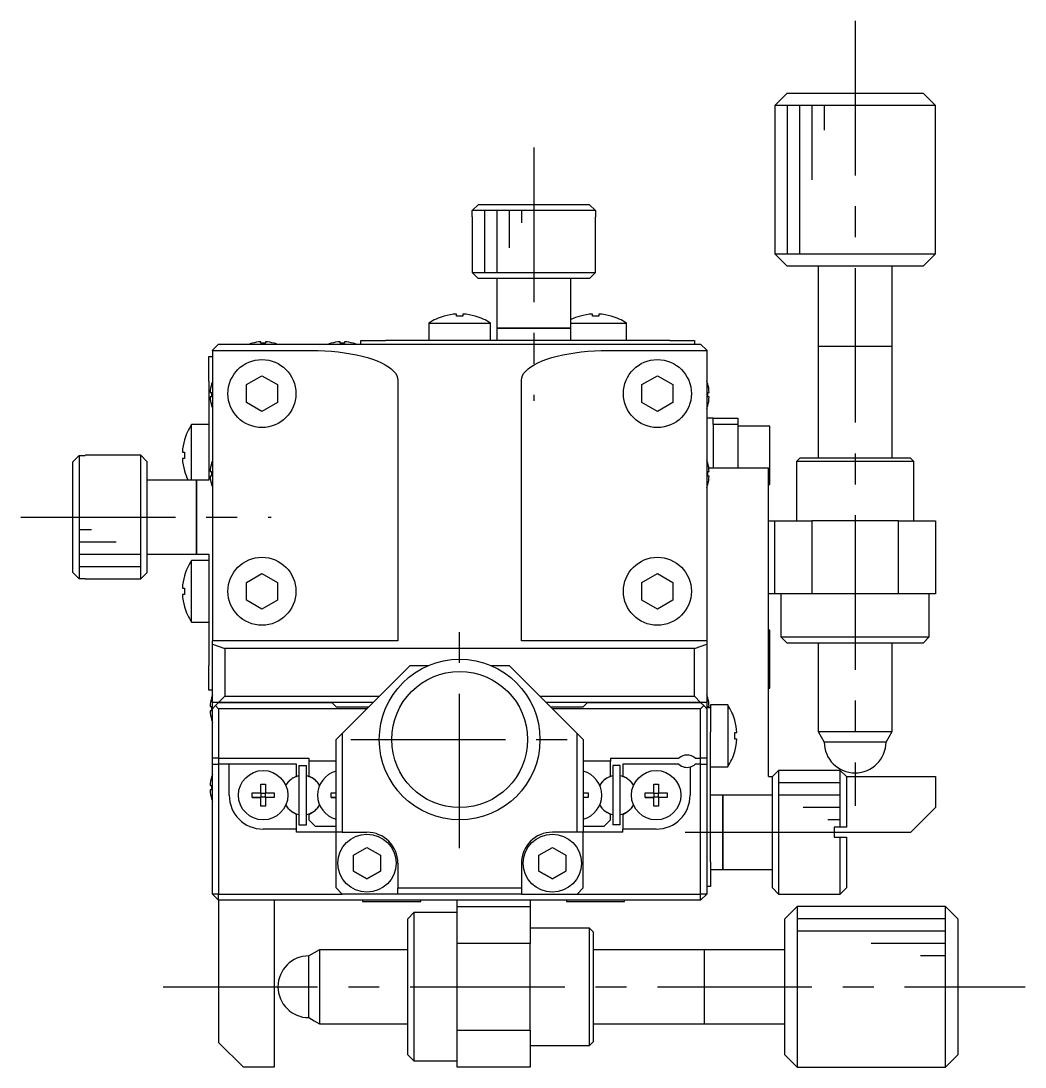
# Model space of a CAD drawing. Extents: x -213 to 364, y 25 to 498.
# Drawn here: x -29.9 to 51.3, y 235.8 to 320.4 of the extents above; entities that cross this region are included whole.
import ezdxf

# ---------------------------------------------------------------- set-up
doc = ezdxf.new("R2010")
doc.units = 0
doc.header["$LTSCALE"] = 10
doc.linetypes.add('CENTER', pattern=[2, 1.25, -0.25, 0.25, -0.25])
doc.layers.get('0').update_dxf_attribs({"linetype": 'CONTINUOUS'})
doc.layers.add('CENTER', color=1, linetype='CENTER')

msp = doc.modelspace()

# ---------------------------------------------------------------- linework, layer by layer
at = {"color": 7, "linetype": 'CONTINUOUS'}
for p, q in [((32.070212, 314.560696), (31.070212, 313.560696)), ((32.070212, 314.560696), (43.070212, 314.560696)), ((32.070438, 314.560696), (43.070212, 314.560696)), ((44.070212, 313.560696), (43.070212, 314.560696)), ((31.070479, 313.560696), (31.070212, 313.560696)), ((31.070212, 313.560696), (31.070212, 301.560696)), ((44.070212, 313.560696), (31.070479, 313.560696)), ((44.070212, 301.560696), (44.070212, 313.560696)), ((6.586238, 305.060696), (7.088025, 305.560696)), ((16.554187, 305.060696), (6.586238, 305.060696)), ((6.586238, 304.560696), (6.586238, 305.060696)), ((7.088025, 305.560696), (16.052399, 305.560696)), ((16.052399, 305.560696), (16.554187, 305.060696)), ((16.554187, 305.060696), (16.554187, 304.560696)), ((6.570212, 304.560696), (6.586238, 304.560696)), ((6.570212, 304.560696), (6.570212, 300.060696)), ((16.554187, 304.560696), (16.570212, 304.560696)), ((16.570212, 300.060696), (16.570212, 304.560696)), ((31.070212, 301.560696), (44.070212, 301.560696)), ((31.070212, 301.560696), (32.070212, 300.560696)), ((43.070212, 300.560696), (44.070212, 301.560696)), ((43.070212, 300.560696), (32.070212, 300.560696)), ((34.570212, 300.560696), (34.570212, 294.060696)), ((40.570212, 294.060696), (40.570212, 300.560696)), ((6.570212, 300.060696), (16.570212, 300.060696)), ((6.570212, 300.060696), (7.070212, 299.560696)), ((16.070212, 299.560696), (16.570212, 300.060696)), ((16.070212, 299.560696), (7.070212, 299.560696)), ((8.570212, 299.560696), (8.570212, 295.560696)), ((14.570212, 295.560696), (14.570212, 299.560696)), ((4.311623, 296.523277), (4.308279, 296.530132)), ((4.311623, 296.523277), (4.308279, 296.530132)), ((5.310212, 296.523277), (5.310212, 296.695649)), ((5.830212, 296.523277), (5.310212, 296.523277)), ((5.830212, 296.695649), (5.830212, 296.523277)), ((6.832145, 296.530132), (6.828802, 296.523277)), ((6.832145, 296.530132), (6.828802, 296.523277)), ((15.311623, 296.523277), (15.308279, 296.530132)), ((15.311623, 296.523277), (15.308279, 296.530132)), ((16.310212, 296.523277), (16.310212, 296.695649)), ((16.830212, 296.523277), (16.310212, 296.523277)), ((16.830212, 296.695649), (16.830212, 296.523277)), ((17.832145, 296.530132), (17.828802, 296.523277)), ((17.832145, 296.530132), (17.828802, 296.523277)), ((3.070212, 295.952353), (8.070212, 295.952353)), ((3.070212, 295.952353), (3.070212, 294.560696)), ((8.070212, 294.560696), (8.070212, 295.952353)), ((8.570212, 295.560696), (14.570212, 295.560696)), ((14.570212, 295.560696), (8.570212, 295.560696)), ((8.570212, 295.560696), (8.570212, 294.560696)), ((14.570212, 295.952353), (19.070212, 295.952353)), ((14.570212, 294.560696), (14.570212, 295.560696)), ((19.070212, 294.560696), (19.070212, 295.952353)), ((-13.929788, 294.260696), (-14.429788, 293.760696)), ((-14.429788, 293.744205), (-14.429788, 293.760696)), ((-14.429788, 293.744205), (-6.429788, 293.744205)), ((-14.429788, 293.744205), (-14.429788, 270.260696)), ((-13.929788, 294.260696), (25.070212, 294.260696)), ((-11.216149, 294.330218), (-11.218404, 294.33484)), ((-11.216149, 294.330218), (-11.218404, 294.33484)), ((-10.509788, 294.330218), (-10.509788, 294.450555)), ((-10.149788, 294.330218), (-10.509788, 294.330218)), ((-10.149788, 294.450555), (-10.149788, 294.330218)), ((-9.441172, 294.33484), (-9.443426, 294.330218)), ((-9.441172, 294.33484), (-9.443426, 294.330218)), ((-6.429788, 293.744205), (-5.880574, 293.736774)), ((-5.880574, 293.736774), (-5.334746, 293.71453)), ((-4.816149, 294.330218), (-4.818404, 294.33484)), ((-4.816149, 294.330218), (-4.818404, 294.33484)), ((-4.109788, 294.330218), (-4.109788, 294.450555)), ((-3.749788, 294.330218), (-4.109788, 294.330218)), ((-3.749788, 294.450555), (-3.749788, 294.330218)), ((-3.041172, 294.33484), (-3.043426, 294.330218)), ((-3.041172, 294.33484), (-3.043426, 294.330218)), ((-2.429788, 294.260696), (-2.429788, 294.560696)), ((-2.429788, 294.560696), (-0.429788, 294.560696)), ((22.570212, 294.560696), (-0.429788, 294.560696)), ((16.475171, 293.71453), (17.020999, 293.736774)), ((17.020999, 293.736774), (17.570212, 293.744205)), ((17.570212, 293.744205), (25.570212, 293.744205)), ((22.570212, 294.560696), (24.570212, 294.560696)), ((24.570212, 294.560696), (24.570212, 294.260696)), ((25.570212, 293.760696), (25.070212, 294.260696)), ((25.570212, 293.760696), (25.570212, 293.744205)), ((25.570212, 293.744205), (25.570212, 270.260696)), ((40.569782, 294.060696), (34.570207, 294.060696)), ((34.570212, 294.065696), (34.570212, 294.060696)), ((34.570212, 294.060696), (34.570212, 294.055696)), ((34.570212, 294.060696), (34.570212, 285.060715)), ((40.570217, 294.060696), (40.569782, 294.060696)), ((40.570212, 294.060696), (40.570212, 294.065696)), ((40.570212, 294.055696), (40.570212, 294.060696)), ((40.570212, 285.060715), (40.570212, 294.060696)), ((-14.729788, 293.260696), (-14.429788, 293.260696)), ((-14.729788, 291.260696), (-14.729788, 293.260696)), ((-5.334746, 293.71453), (-4.79567, 293.677608)), ((-4.79567, 293.677608), (-4.266669, 293.626236)), ((-4.266669, 293.626236), (-3.751004, 293.560732)), ((-3.751004, 293.560732), (-3.251854, 293.481498)), ((-3.251854, 293.481498), (-2.772298, 293.389024)), ((-2.772298, 293.389024), (-2.315291, 293.28388)), ((-2.315291, 293.28388), (-1.883651, 293.166713)), ((-1.883651, 293.166713), (-1.48004, 293.038246)), ((-1.48004, 293.038246), (-1.106946, 292.899272)), ((-1.106946, 292.899272), (-0.766669, 292.750646)), ((11.907093, 292.750646), (12.24737, 292.899272)), ((12.24737, 292.899272), (12.620465, 293.038246)), ((12.620465, 293.038246), (13.024076, 293.166713)), ((13.024076, 293.166713), (13.455715, 293.28388)), ((13.455715, 293.28388), (13.912722, 293.389024)), ((13.912722, 293.389024), (14.392279, 293.481498)), ((14.392279, 293.481498), (14.891428, 293.560732)), ((14.891428, 293.560732), (15.407093, 293.626236)), ((15.407093, 293.626236), (15.936095, 293.677608)), ((15.936095, 293.677608), (16.475171, 293.71453)), ((-0.766669, 292.750646), (-0.461307, 292.593286)), ((-0.461307, 292.593286), (-0.192742, 292.428162)), ((-0.192742, 292.428162), (0.037369, 292.256291)), ((0.037369, 292.256291), (0.227608, 292.078733)), ((0.227608, 292.078733), (0.376802, 291.896583)), ((10.763623, 291.896583), (10.912817, 292.078733)), ((10.912817, 292.078733), (11.103056, 292.256291)), ((11.103056, 292.256291), (11.333167, 292.428162)), ((11.333167, 292.428162), (11.601731, 292.593286)), ((11.601731, 292.593286), (11.907093, 292.750646)), ((-14.729788, 291.260696), (-14.729788, 283.260696)), ((-11.679787, 290.982384), (-10.429787, 291.704072)), ((-10.429787, 291.704072), (-9.179787, 290.982384)), ((0.376802, 291.896583), (0.484031, 291.710964)), ((0.484031, 291.710964), (0.548634, 291.523021)), ((0.548634, 291.523021), (0.570212, 291.333911)), ((0.570212, 291.333911), (0.570212, 270.260696)), ((10.570212, 291.333911), (10.591791, 291.523021)), ((10.570212, 270.260696), (10.570212, 291.333911)), ((10.591791, 291.523021), (10.656394, 291.710964)), ((10.656394, 291.710964), (10.763623, 291.896583)), ((20.320213, 290.982384), (21.570213, 291.704072)), ((21.570213, 291.704072), (22.820213, 290.982384)), ((-14.503932, 291.049312), (-14.499309, 291.047058)), ((-14.503932, 291.049312), (-14.499309, 291.047058)), ((-11.679787, 289.539008), (-11.679787, 290.982384)), ((-9.179787, 290.982384), (-9.179787, 289.539008)), ((20.320213, 289.539008), (20.320213, 290.982384)), ((22.820213, 290.982384), (22.820213, 289.539008)), ((25.639734, 291.047057), (25.644356, 291.049312)), ((25.639734, 291.047057), (25.644356, 291.049312)), ((-14.619647, 290.340696), (-14.499309, 290.340696)), ((-14.499309, 289.980696), (-14.619647, 289.980696)), ((-14.499309, 290.340696), (-14.499309, 289.980696)), ((-10.429787, 288.81732), (-11.679787, 289.539008)), ((-9.179787, 289.539008), (-10.429787, 288.81732)), ((21.570213, 288.81732), (20.320213, 289.539008)), ((22.820213, 289.539008), (21.570213, 288.81732)), ((25.639734, 289.980696), (25.639734, 290.340696)), ((25.639734, 290.340696), (25.760071, 290.340696)), ((25.760071, 289.980696), (25.639734, 289.980696)), ((-14.499309, 289.274335), (-14.503932, 289.27208)), ((-14.499309, 289.274335), (-14.503932, 289.27208)), ((25.644356, 289.27208), (25.639734, 289.274335)), ((25.644356, 289.27208), (25.639734, 289.274335)), ((26.070212, 288.260698), (25.570212, 288.260698)), ((26.070212, 288.260698), (28.070212, 288.260696)), ((26.070212, 287.760696), (26.070212, 288.260698)), ((28.070212, 288.260696), (28.070212, 287.760696)), ((-16.121445, 283.260696), (-16.121445, 287.760696)), ((-14.729788, 287.760696), (-16.121445, 287.760696)), ((26.070212, 287.760696), (26.070212, 284.260696)), ((28.070212, 287.760696), (26.070212, 287.760696)), ((28.070212, 287.760696), (28.070212, 284.260696)), ((30.670212, 287.610696), (28.070212, 287.610696)), ((30.670212, 285.260696), (30.670212, 287.610696)), ((-16.699224, 286.522629), (-16.692368, 286.519286)), ((-16.699224, 286.522629), (-16.692368, 286.519286)), ((-16.86474, 285.520696), (-16.692368, 285.520696)), ((-16.692368, 285.520696), (-16.692368, 285.000696)), ((-25.729788, 284.742883), (-25.229788, 285.24467)), ((-25.729788, 275.778509), (-25.729788, 284.742883)), ((-25.229788, 285.24467), (-25.229788, 275.276722)), ((-25.229788, 285.24467), (-24.729788, 285.24467)), ((-24.729788, 285.24467), (-24.729788, 285.260696)), ((-20.229788, 285.260696), (-24.729788, 285.260696)), ((-20.229788, 275.260696), (-20.229788, 285.260696)), ((-19.729788, 284.760696), (-20.229788, 285.260696)), ((-19.729788, 284.760696), (-19.729788, 275.760696)), ((-16.692368, 285.000696), (-16.86474, 285.000696)), ((-14.503932, 284.649312), (-14.499309, 284.647058)), ((-14.503932, 284.649312), (-14.499309, 284.647058)), ((25.639734, 284.647057), (25.644356, 284.649312)), ((25.639734, 284.647057), (25.644356, 284.649312)), ((30.670212, 282.910696), (30.670212, 285.260696)), ((33.120212, 285.060696), (32.820212, 284.760696)), ((42.320212, 284.760696), (32.820212, 284.760696)), ((32.820212, 284.760696), (32.820212, 279.960696)), ((33.120212, 285.060696), (42.020212, 285.060696)), ((42.320212, 284.760696), (42.020212, 285.060696)), ((42.320212, 279.960696), (42.320212, 284.760696)), ((-16.692368, 284.002107), (-16.699224, 283.998763)), ((-16.692368, 284.002107), (-16.699224, 283.998763)), ((-14.619647, 283.940696), (-14.499309, 283.940696)), ((-14.499309, 283.580696), (-14.619647, 283.580696)), ((-14.499309, 283.940696), (-14.499309, 283.580696)), ((25.639734, 283.580696), (25.639734, 283.940696)), ((25.639734, 283.940696), (25.760071, 283.940696)), ((25.760071, 283.580696), (25.639734, 283.580696)), ((25.725779, 284.260696), (30.570212, 284.260696)), ((30.570212, 259.260696), (30.570212, 284.260696)), ((-15.729788, 283.260696), (-19.729788, 283.260696)), ((-15.729788, 277.260696), (-15.729788, 283.260696)), ((-15.729788, 283.260696), (-15.729788, 277.260696)), ((-14.729788, 283.260696), (-15.729788, 283.260696)), ((-14.499309, 282.874335), (-14.503932, 282.87208)), ((-14.499309, 282.874335), (-14.503932, 282.87208)), ((25.644356, 282.87208), (25.639734, 282.874335)), ((25.644356, 282.87208), (25.639734, 282.874335)), ((30.570212, 282.910696), (30.670212, 282.910696)), ((30.570212, 279.960696), (31.070212, 279.960696)), ((31.070212, 274.060696), (31.070212, 279.960696)), ((31.070212, 279.960696), (34.070212, 279.960696)), ((34.070212, 279.960696), (34.070212, 274.060696)), ((41.070212, 279.960696), (34.070212, 279.960696)), ((41.070212, 274.060696), (41.070212, 279.960696)), ((41.070212, 279.960696), (44.070212, 279.960696)), ((44.070212, 279.960696), (44.070212, 274.060696)), ((-19.729788, 277.260696), (-15.729788, 277.260696)), ((-15.729788, 277.260696), (-14.729788, 277.260696)), ((-14.729788, 277.260696), (-14.729788, 268.260696)), ((-16.121445, 271.760696), (-16.121445, 276.760696)), ((-14.729788, 276.760696), (-16.121445, 276.760696)), ((-25.229788, 275.276722), (-25.729788, 275.778509)), ((-24.729788, 275.276722), (-25.229788, 275.276722)), ((-24.729788, 275.260696), (-24.729788, 275.276722)), ((-24.729788, 275.260696), (-20.229788, 275.260696)), ((-20.229788, 275.260696), (-19.729788, 275.760696)), ((-16.699224, 275.522629), (-16.692368, 275.519286)), ((-16.699224, 275.522629), (-16.692368, 275.519286)), ((-11.679787, 274.982384), (-10.429787, 275.704072)), ((-10.429787, 275.704072), (-9.179787, 274.982384)), ((20.320213, 274.982384), (21.570213, 275.704072)), ((21.570213, 275.704072), (22.820213, 274.982384)), ((-16.86474, 274.520696), (-16.692368, 274.520696)), ((-16.692368, 274.520696), (-16.692368, 274.000696)), ((-11.679787, 273.539008), (-11.679787, 274.982384)), ((-9.179787, 274.982384), (-9.179787, 273.539008)), ((20.320213, 273.539008), (20.320213, 274.982384)), ((22.820213, 274.982384), (22.820213, 273.539008)), ((-16.692368, 274.000696), (-16.86474, 274.000696)), ((-10.429787, 272.81732), (-11.679787, 273.539008)), ((-9.179787, 273.539008), (-10.429787, 272.81732)), ((21.570213, 272.81732), (20.320213, 273.539008)), ((22.820213, 273.539008), (21.570213, 272.81732)), ((31.070212, 274.060696), (30.570212, 274.060696)), ((34.070212, 274.060696), (31.070212, 274.060696)), ((31.570212, 274.060696), (31.570212, 270.560696)), ((41.070212, 274.060696), (34.070212, 274.060696)), ((44.070212, 274.060696), (41.070212, 274.060696)), ((43.570212, 270.560696), (43.570212, 274.060696)), ((-16.692368, 273.002107), (-16.699224, 272.998763)), ((-16.692368, 273.002107), (-16.699224, 272.998763)), ((-16.121445, 271.760696), (-14.729788, 271.760696)), ((30.670212, 271.110696), (30.570212, 271.110696)), ((30.670212, 268.760696), (30.670212, 271.110696)), ((-14.429788, 269.985599), (-14.429788, 270.260696)), ((-11.929788, 270.260696), (-14.429788, 270.260696)), ((0.570212, 270.260696), (-11.929788, 270.260696)), ((20.070212, 270.260696), (10.570212, 270.260696)), ((25.570212, 270.260696), (20.070212, 270.260696)), ((25.570212, 270.260696), (25.570212, 269.985599)), ((31.570212, 270.560696), (43.570212, 270.560696)), ((31.570212, 270.560696), (32.070212, 270.060696)), ((43.070212, 270.060696), (32.070212, 270.060696)), ((34.570212, 270.060677), (34.570212, 262.926721)), ((40.570212, 262.926721), (40.570212, 270.060677)), ((43.070212, 270.060696), (43.570212, 270.560696)), ((-14.429788, 265.260696), (-14.429788, 269.985599)), ((-14.429788, 269.985599), (-13.429788, 269.641272)), ((24.570212, 269.641272), (-13.429788, 269.641272)), ((-13.429788, 269.641272), (-13.429788, 265.760696)), ((24.570212, 269.641272), (25.570212, 269.985599)), ((24.570212, 265.760696), (24.570212, 269.641272)), ((25.570212, 269.985599), (25.570212, 265.260696)), ((30.670212, 266.410696), (30.670212, 268.760696)), ((-14.729788, 266.260696), (-14.729788, 268.260696)), ((1.570212, 268.260696), (-3.929788, 262.760696)), ((1.570212, 268.260696), (3.070212, 268.260696)), ((8.070212, 268.260696), (9.570212, 268.260696)), ((15.070212, 262.760696), (9.570212, 268.260696)), ((-14.429788, 266.260696), (-14.729788, 266.260696)), ((30.570212, 266.410696), (30.670212, 266.410696)), ((-14.503932, 265.649312), (-14.499309, 265.647058)), ((-14.503932, 265.649312), (-14.499309, 265.647058)), ((-13.929788, 265.260696), (-14.429788, 265.260696)), ((-14.429788, 264.760696), (-14.429788, 265.260696)), ((-14.429788, 264.760696), (-14.179788, 265.010696)), ((-13.929788, 265.260696), (-14.179788, 265.010696)), ((-14.179788, 265.010696), (-13.929788, 264.760696)), ((-13.929788, 265.260696), (-13.429788, 265.760696)), ((-13.929788, 265.260696), (-4.779788, 265.260696)), ((-4.779788, 265.260696), (-13.929788, 265.260696)), ((-13.429788, 265.760696), (-0.929788, 265.760696)), ((-4.429788, 264.910696), (-4.779788, 265.260696)), ((-1.429788, 265.260696), (-4.779788, 265.260696)), ((12.070212, 265.760696), (24.570212, 265.760696)), ((15.920212, 265.260696), (12.570212, 265.260696)), ((15.920212, 265.260696), (15.570212, 264.910696)), ((15.920212, 265.260696), (25.070212, 265.260696)), ((25.070212, 265.260696), (15.920212, 265.260696)), ((24.570212, 265.760696), (25.070212, 265.260696)), ((25.320212, 265.010696), (25.070212, 265.260696)), ((25.570212, 265.260696), (25.070212, 265.260696)), ((25.070212, 264.760696), (25.320212, 265.010696)), ((25.320212, 265.010696), (25.570212, 264.760696)), ((25.570212, 265.260696), (25.570212, 264.860696)), ((25.639734, 265.647057), (25.644356, 265.649312)), ((25.639734, 265.647057), (25.644356, 265.649312)), ((25.870212, 265.060696), (25.870212, 264.860696)), ((27.26187, 265.060696), (25.870212, 265.060696)), ((27.26187, 265.060696), (27.26187, 260.060696)), ((-14.619647, 264.940696), (-14.499309, 264.940696)), ((-14.499309, 264.580696), (-14.619647, 264.580696)), ((-14.499309, 264.940696), (-14.499309, 264.580696)), ((-14.429788, 260.760696), (-14.429788, 264.760696)), ((-13.929788, 264.760696), (-13.929788, 260.760696)), ((-1.929788, 264.760696), (-13.929788, 264.760696)), ((-4.429788, 264.910696), (-1.779788, 264.910696)), ((12.920212, 264.910696), (15.570212, 264.910696)), ((25.070212, 264.760696), (13.070212, 264.760696)), ((25.070212, 260.760696), (25.070212, 264.760696)), ((25.570212, 264.860696), (25.870212, 264.860696)), ((25.570212, 264.760696), (25.570212, 264.860696)), ((25.570212, 264.760696), (25.570212, 260.760696)), ((25.64293, 264.860696), (25.639734, 264.940696)), ((25.639734, 264.940696), (25.760071, 264.940696)), ((25.870212, 264.860696), (25.870212, 262.860696)), ((-14.499309, 263.874335), (-14.503932, 263.87208)), ((-14.499309, 263.874335), (-14.503932, 263.87208)), ((27.832793, 263.819286), (27.839648, 263.822629)), ((-4.429788, 262.260696), (-3.929788, 262.760696)), ((-3.929788, 262.760696), (-3.929788, 254.760696)), ((15.070212, 254.760696), (15.070212, 262.760696)), ((15.070212, 262.760696), (15.570212, 262.260696)), ((25.870212, 252.360696), (25.870212, 262.860696)), ((27.832793, 262.300696), (27.832793, 262.820696)), ((27.832793, 262.820696), (28.005165, 262.820696)), ((34.570212, 262.926721), (40.570212, 262.926721)), ((34.570212, 262.926721), (34.820212, 262.493709)), ((34.820212, 262.493709), (35.070212, 262.060696)), ((40.070212, 262.060696), (40.320212, 262.493709)), ((40.320212, 262.493709), (40.570212, 262.926721)), ((-4.429788, 254.760696), (-4.429788, 262.260696)), ((15.570212, 262.260696), (15.570212, 254.760696)), ((28.005165, 262.300696), (27.832793, 262.300696)), ((40.070212, 262.060696), (35.070212, 262.060696)), ((-13.929788, 260.760696), (-14.429788, 260.760696)), ((-14.429788, 260.260696), (-14.429788, 260.760696)), ((-13.929788, 260.760696), (-6.629788, 260.760696)), ((-13.929788, 260.760696), (-13.929788, 260.260696)), ((-6.629788, 260.760696), (-6.629788, 260.510696)), ((17.770212, 260.760696), (17.770212, 260.510696)), ((17.770212, 260.760696), (23.308774, 260.760696)), ((24.63165, 260.760696), (25.070212, 260.760696)), ((25.570212, 260.760696), (25.070212, 260.760696)), ((25.070212, 260.260696), (25.070212, 260.760696)), ((25.570212, 260.760696), (25.570212, 260.260696)), ((27.839648, 261.298763), (27.832793, 261.302106)), ((-14.429788, 249.760696), (-14.429788, 260.260696)), ((-14.429788, 260.260696), (-13.929788, 260.260696)), ((-13.929788, 260.260696), (-13.929788, 249.760696)), ((-13.079788, 260.260696), (-13.929788, 260.260696)), ((-13.079788, 257.760696), (-13.079788, 260.260696)), ((-7.629788, 260.260696), (-13.079788, 260.260696)), ((-7.629788, 259.311502), (-7.629788, 260.260696)), ((-7.429788, 260.160696), (-6.829788, 260.160696)), ((-7.429788, 260.160696), (-7.429788, 255.360696)), ((-6.829788, 255.360696), (-6.829788, 260.160696)), ((-4.429788, 260.510696), (-6.629788, 260.510696)), ((-6.629788, 260.510696), (-6.629788, 259.311502)), ((17.770212, 260.510696), (15.570212, 260.510696)), ((17.770212, 259.311502), (17.770212, 260.510696)), ((18.570212, 260.160696), (17.970212, 260.160696)), ((17.970212, 260.160696), (17.970212, 255.360696)), ((18.570212, 255.360696), (18.570212, 260.160696)), ((18.770212, 260.260696), (18.770212, 259.311502)), ((23.308774, 260.260696), (18.770212, 260.260696)), ((24.220212, 260.04245), (24.220212, 257.760696)), ((25.070212, 260.260696), (24.63165, 260.260696)), ((25.070212, 249.760696), (25.070212, 260.260696)), ((25.070212, 260.260696), (25.570212, 260.260696)), ((25.570212, 260.260696), (25.570212, 249.760696)), ((25.870212, 260.060696), (27.26187, 260.060696)), ((-14.503932, 259.249312), (-14.499309, 259.247058)), ((-14.503932, 259.249312), (-14.499309, 259.247058)), ((-7.889883, 259.161336), (-7.629788, 259.311502)), ((-6.369693, 259.161336), (-6.629788, 259.311502)), ((17.510117, 259.161336), (17.770212, 259.311502)), ((19.030307, 259.161336), (18.770212, 259.311502)), ((30.570212, 259.260696), (30.870212, 259.260696)), ((31.370212, 259.760696), (30.870212, 259.260696)), ((30.870212, 254.760696), (30.870212, 259.260696)), ((31.370212, 259.760696), (31.370212, 254.760696)), ((36.370212, 259.760696), (31.370212, 259.760696)), ((36.370212, 255.160696), (36.370212, 259.760696)), ((36.870212, 259.260696), (36.370212, 259.760696)), ((36.870212, 259.260696), (36.870212, 255.160696)), ((36.870212, 259.260696), (44.070212, 259.260696)), ((44.070212, 259.260696), (44.070212, 256.760696)), ((-14.619647, 258.540696), (-14.499309, 258.540696)), ((-14.499309, 258.540696), (-14.499309, 258.180696)), ((-10.509788, 258.647058), (-10.149788, 258.647058)), ((-10.509788, 257.940696), (-10.509788, 258.647058)), ((-10.149788, 258.647058), (-10.149788, 257.940696)), ((21.290212, 258.647057), (21.650212, 258.647057)), ((21.290212, 257.940696), (21.290212, 258.647057)), ((21.650212, 258.647057), (21.650212, 257.940696)), ((-14.499309, 258.180696), (-14.619647, 258.180696)), ((-14.499309, 257.474335), (-14.503932, 257.47208)), ((-14.499309, 257.474335), (-14.503932, 257.47208)), ((-11.216149, 257.940696), (-10.509788, 257.940696)), ((-11.216149, 257.580696), (-11.216149, 257.940696)), ((-10.509788, 257.580696), (-11.216149, 257.580696)), ((-11.216149, 257.580696), (-10.509788, 257.580696)), ((-10.499416, 257.930324), (-10.509788, 257.940696)), ((-10.499416, 257.591068), (-10.509788, 257.580696)), ((-10.509788, 256.874335), (-10.509788, 257.580696)), ((-10.499416, 257.930324), (-10.16016, 257.930324)), ((-10.499416, 257.591068), (-10.499416, 257.930324)), ((-10.16016, 257.591068), (-10.499416, 257.591068)), ((-10.16016, 257.930324), (-10.149788, 257.940696)), ((-10.16016, 257.930324), (-10.16016, 257.591068)), ((-10.16016, 257.591068), (-10.149788, 257.580696)), ((-10.149788, 257.940696), (-9.443426, 257.940696)), ((-10.149788, 257.580696), (-10.149788, 256.874335)), ((-9.443426, 257.580696), (-10.149788, 257.580696)), ((-9.443426, 257.580696), (-10.149788, 257.580696)), ((-9.443426, 257.940696), (-9.443426, 257.580696)), ((-4.816149, 257.940696), (-4.429788, 257.940696)), ((-4.816149, 257.580696), (-4.816149, 257.940696)), ((-4.429788, 257.580696), (-4.816149, 257.580696)), ((-4.816149, 257.580696), (-4.429788, 257.580696)), ((15.536688, 257.940696), (15.956574, 257.940696)), ((15.956574, 257.580696), (15.570212, 257.580696)), ((15.956574, 257.580696), (15.570212, 257.580696)), ((15.956574, 257.940696), (15.956574, 257.580696)), ((20.583851, 257.940696), (21.290212, 257.940696)), ((20.583851, 257.580696), (20.583851, 257.940696)), ((21.290212, 257.580696), (20.583851, 257.580696)), ((20.583851, 257.580696), (21.290212, 257.580696)), ((21.300584, 257.930324), (21.290212, 257.940696)), ((21.300584, 257.591068), (21.290212, 257.580696)), ((21.290212, 256.874335), (21.290212, 257.580696)), ((21.300584, 257.930324), (21.63984, 257.930324)), ((21.300584, 257.591068), (21.300584, 257.930324)), ((21.63984, 257.591068), (21.300584, 257.591068)), ((21.63984, 257.930324), (21.650212, 257.940696)), ((21.63984, 257.930324), (21.63984, 257.591068)), ((21.63984, 257.591068), (21.650212, 257.580696)), ((21.650212, 257.940696), (22.356574, 257.940696)), ((21.650212, 257.580696), (21.650212, 256.874335)), ((22.356574, 257.580696), (21.650212, 257.580696)), ((22.356574, 257.580696), (21.650212, 257.580696)), ((22.356574, 257.940696), (22.356574, 257.580696)), ((26.870212, 257.760696), (25.870212, 257.760696)), ((26.870212, 257.760696), (26.870212, 254.760696)), ((26.870212, 251.760696), (26.870212, 257.760696)), ((30.870212, 257.760696), (26.870212, 257.760696)), ((-10.149788, 256.874335), (-10.509788, 256.874335)), ((21.650212, 256.874335), (21.290212, 256.874335)), ((42.070212, 254.760696), (44.070212, 256.760696)), ((-7.629788, 256.20989), (-7.889883, 256.360056)), ((-7.629788, 255.010696), (-7.629788, 256.20989)), ((-6.629788, 256.20989), (-6.369693, 256.360056)), ((-6.629788, 256.20989), (-6.629788, 255.760696)), ((-6.629788, 255.760696), (-6.129788, 255.260696)), ((17.270212, 255.260696), (17.770212, 255.760696)), ((17.770212, 256.20989), (17.510117, 256.360056)), ((17.770212, 255.760696), (17.770212, 256.20989)), ((18.770212, 256.20989), (19.030307, 256.360056)), ((18.770212, 256.20989), (18.770212, 255.010696)), ((-7.629788, 255.010696), (-10.329788, 255.010696)), ((-7.629788, 254.760696), (-7.629788, 255.010696)), ((-7.429788, 255.360696), (-6.829788, 255.360696)), ((-6.129788, 255.260696), (-4.429788, 255.260696)), ((15.570212, 255.260696), (17.270212, 255.260696)), ((18.570212, 255.360696), (17.970212, 255.360696)), ((18.770212, 254.760696), (18.770212, 255.010696)), ((21.470212, 255.010696), (18.770212, 255.010696)), ((35.870212, 255.160696), (35.870212, 254.360696)), ((36.370212, 255.160696), (35.870212, 255.160696)), ((36.870212, 255.160696), (36.370212, 255.160696)), ((-4.429788, 254.760696), (-7.629788, 254.760696)), ((-3.929788, 254.760696), (-4.429788, 254.760696)), ((-4.429788, 250.260696), (-4.429788, 254.760696)), ((-3.929788, 254.760696), (-1.929788, 254.760696)), ((15.070212, 254.760696), (13.070212, 254.760696)), ((15.570212, 254.760696), (15.070212, 254.760696)), ((15.570212, 250.260696), (15.570212, 254.760696)), ((18.770212, 254.760696), (15.570212, 254.760696)), ((26.870212, 254.760696), (26.870212, 251.760696)), ((30.870212, 250.260696), (30.870212, 254.760696)), ((31.370212, 254.760696), (31.370212, 249.760696)), ((35.870212, 254.760696), (42.070212, 254.760696)), ((35.870212, 254.360696), (36.370212, 254.360696)), ((36.370212, 249.760696), (36.370212, 254.360696)), ((36.370212, 254.360696), (36.870212, 254.360696)), ((36.870212, 254.360696), (36.870212, 250.260696)), ((-3.029788, 252.895781), (-1.929788, 253.530867)), ((-1.929788, 253.530867), (-0.829788, 252.895781)), ((11.970212, 252.895781), (13.070212, 253.530867)), ((13.070212, 253.530867), (14.170212, 252.895781)), ((-3.029788, 251.625611), (-3.029788, 252.895781)), ((-0.829788, 252.895781), (-0.829788, 251.625611)), ((0.570212, 252.260696), (0.570212, 250.260696)), ((10.570212, 252.260696), (10.570212, 250.260696)), ((11.970212, 251.625611), (11.970212, 252.895781)), ((14.170212, 252.895781), (14.170212, 251.625611)), ((25.870212, 252.360696), (25.870212, 250.360696)), ((-1.929788, 250.990525), (-3.029788, 251.625611)), ((-3.029788, 251.625611), (-1.929788, 250.990525)), ((-0.829788, 251.625611), (-1.929788, 250.990525)), ((-1.929788, 250.990525), (-0.829788, 251.625611)), ((13.070212, 250.990525), (11.970212, 251.625611)), ((11.970212, 251.625611), (13.070212, 250.990525)), ((14.170212, 251.625611), (13.070212, 250.990525)), ((13.070212, 250.990525), (14.170212, 251.625611)), ((25.870212, 251.760696), (26.870212, 251.760696)), ((26.870212, 251.760696), (30.870212, 251.760696)), ((-13.929788, 249.760696), (-14.429788, 249.760696)), ((-13.929788, 249.260696), (-14.429788, 249.760696)), ((-13.929788, 249.760696), (-3.929788, 249.760696)), ((-13.929788, 249.260696), (-13.929788, 249.760696)), ((-4.429788, 250.260696), (-3.929788, 249.760696)), ((0.570212, 249.760696), (-3.929788, 249.760696)), ((0.570212, 249.760696), (0.570212, 250.260696)), ((0.570212, 250.260696), (10.570212, 250.260696)), ((10.570212, 249.760696), (0.570212, 249.760696)), ((10.570212, 250.260696), (10.570212, 249.760696)), ((10.570212, 249.760696), (15.070212, 249.760696)), ((15.070212, 249.760696), (15.570212, 250.260696)), ((15.070212, 249.760696), (25.070212, 249.760696)), ((25.070212, 249.260696), (25.070212, 249.760696)), ((25.570212, 249.760696), (25.070212, 249.760696)), ((25.070212, 249.260696), (25.570212, 249.760696)), ((25.870212, 250.360696), (25.570212, 250.360696)), ((30.870212, 250.260696), (31.370212, 249.760696)), ((31.370212, 249.760696), (36.370212, 249.760696)), ((36.370212, 249.760696), (36.870212, 250.260696)), ((25.070212, 249.260696), (-13.929788, 249.260696)), ((-13.929788, 249.260696), (-13.929788, 237.760696)), ((-9.429788, 249.260696), (-9.429788, 235.760696)), ((-2.279788, 249.260696), (-2.279788, 249.160696)), ((-2.279788, 249.160696), (0.070212, 249.160696)), ((0.070212, 249.160696), (2.420212, 249.160696)), ((2.420212, 249.160696), (2.420212, 249.260696)), ((5.370212, 248.760696), (5.370212, 249.260696)), ((11.270212, 249.260696), (11.270212, 248.760696)), ((14.220212, 249.260696), (14.220212, 249.160696)), ((14.220212, 249.160696), (16.570212, 249.160696)), ((16.570212, 249.160696), (18.920212, 249.160696)), ((18.920212, 249.160696), (18.920212, 249.260696)), ((1.870212, 248.260696), (1.370212, 247.760696)), ((1.870212, 248.260696), (1.870212, 236.260696)), ((5.370212, 248.260696), (1.870212, 248.260696)), ((5.370212, 248.760696), (11.270212, 248.760696)), ((5.370212, 245.760696), (5.370212, 248.760696)), ((11.270212, 248.760696), (11.270212, 245.760696)), ((32.870212, 248.760696), (31.870212, 247.760696)), ((32.870212, 248.760696), (32.870212, 235.760696)), ((44.870212, 248.760696), (32.870212, 248.760696)), ((44.870212, 248.760429), (44.870212, 248.760696)), ((45.870212, 247.760696), (44.870212, 248.760696)), ((44.870212, 235.760696), (44.870212, 248.760429)), ((1.370212, 236.760696), (1.370212, 247.760696)), ((31.870212, 236.760696), (31.870212, 247.760696)), ((45.870212, 247.760696), (45.870212, 236.760696)), ((45.870212, 247.76047), (45.870212, 236.760696)), ((16.070212, 247.010696), (11.270212, 247.010696)), ((16.070212, 237.510696), (16.070212, 247.010696)), ((16.370212, 246.710696), (16.070212, 247.010696)), ((16.370212, 246.710696), (16.370212, 237.810696)), ((11.270212, 245.760696), (5.370212, 245.760696)), ((5.370212, 238.760696), (5.370212, 245.760696)), ((11.270212, 238.760696), (11.270212, 245.760696)), ((-6.196775, 245.010696), (-6.629788, 244.760696)), ((-6.629788, 239.760696), (-6.629788, 244.760696)), ((-5.763762, 245.260696), (-6.196775, 245.010696)), ((-5.763762, 245.260696), (-5.763762, 239.260696)), ((1.370193, 245.260696), (-5.763762, 245.260696)), ((25.370212, 245.260696), (16.370232, 245.260696)), ((25.370212, 245.260696), (25.365212, 245.260696)), ((25.370212, 239.260691), (25.370212, 245.260701)), ((31.870212, 245.260696), (25.370212, 245.260696)), ((25.375212, 245.260696), (25.370212, 245.260696)), ((-6.629788, 239.760696), (-6.196775, 239.510696)), ((-6.196775, 239.510696), (-5.763762, 239.260696)), ((-5.763762, 239.260696), (1.370193, 239.260696)), ((5.370212, 238.760696), (11.270212, 238.760696)), ((5.370212, 235.760696), (5.370212, 238.760696)), ((11.270212, 238.760696), (11.270212, 235.760696)), ((16.370232, 239.260696), (25.370212, 239.260696)), ((25.365212, 239.260696), (25.370212, 239.260696)), ((25.370212, 239.260696), (31.870212, 239.260696)), ((25.370212, 239.260696), (25.375212, 239.260696)), ((-13.929788, 237.760696), (-11.929788, 235.760696)), ((11.270212, 237.510696), (16.070212, 237.510696)), ((16.070212, 237.510696), (16.370212, 237.810696)), ((1.370212, 236.760696), (1.870212, 236.260696)), ((1.870212, 236.260696), (5.370212, 236.260696)), ((31.870212, 236.760696), (32.870212, 235.760696)), ((44.870212, 235.760696), (45.870212, 236.760696)), ((-9.429788, 235.760696), (-11.929788, 235.760696)), ((11.270212, 235.760696), (5.370212, 235.760696)), ((32.870212, 235.760696), (44.870212, 235.760696))]:
    msp.add_line(p, q, dxfattribs=at)
at = {"color": 3, "linetype": 'CONTINUOUS'}
for p, q in [((32.070212, 313.560696), (32.070212, 301.560696)), ((33.070212, 313.560696), (33.070212, 301.560696)), ((34.070212, 313.560696), (34.070212, 307.560696)), ((35.070212, 313.560696), (35.070212, 311.560696)), ((7.570212, 305.060696), (7.570212, 300.060696)), ((8.570212, 305.060696), (8.570212, 300.060696)), ((9.570212, 305.060696), (9.570212, 302.060696)), ((10.570212, 305.060696), (10.570212, 304.060696)), ((-25.229788, 279.260696), (-24.229788, 279.260696)), ((-25.229788, 278.260696), (-22.229788, 278.260696)), ((-25.229788, 277.260696), (-20.229788, 277.260696)), ((-25.229788, 276.260696), (-20.229788, 276.260696)), ((36.370212, 258.760696), (31.370212, 258.760696)), ((36.370212, 257.760696), (31.370212, 257.760696)), ((36.370212, 256.760696), (33.370212, 256.760696)), ((36.370212, 255.760696), (35.370212, 255.760696)), ((44.870212, 247.760696), (32.870212, 247.760696)), ((44.870212, 246.760696), (32.870212, 246.760696)), ((44.870212, 245.760696), (38.870212, 245.760696)), ((44.870212, 244.760696), (42.870212, 244.760696))]:
    msp.add_line(p, q, dxfattribs=at)
at = {"color": 7, "linetype": 'CONTINUOUS'}
for centre, radius in [((-10.429787, 290.260696), 2.75), ((21.570213, 290.260696), 2.75), ((-10.429787, 274.260696), 2.75), ((21.570213, 274.260696), 2.75), ((5.570212, 262.260696), 6.5), ((5.570212, 262.260696), 5.5), ((-10.329788, 257.760696), 2), ((21.470212, 257.760696), 2), ((-1.929788, 252.260696), 2.35), ((13.070212, 252.260696), 2.35)]:
    msp.add_circle(centre, radius, dxfattribs=at)
for centre, radius, start, end in [((5.570212, 292.210696), 4.5, 106.285843, 123.748989), ((5.570212, 292.210696), 4.492483, 93.317816, 106.26943), ((5.570212, 292.210696), 4.492483, 73.73057, 86.682184), ((5.570212, 292.210696), 4.5, 56.251011, 73.714157), ((16.570212, 292.210696), 4.5, 106.285843, 116.3878), ((16.570212, 292.210696), 4.492483, 93.317816, 106.26943), ((16.570212, 292.210696), 4.492483, 73.73057, 86.682184), ((16.570212, 292.210696), 4.5, 56.251011, 73.714157), ((-10.329788, 291.260696), 3.2, 106.122533, 110.364135), ((-10.329788, 291.260696), 3.194933, 93.229709, 106.106712), ((-10.329788, 291.260696), 3.194933, 73.893288, 86.770291), ((-10.329788, 291.260696), 3.2, 69.635865, 73.877467), ((-3.929788, 291.260696), 3.2, 106.122533, 110.364135), ((-3.929788, 291.260696), 3.194933, 93.229709, 106.106712), ((-3.929788, 291.260696), 3.194933, 73.893288, 86.770291), ((-3.929788, 291.260696), 3.2, 69.635865, 73.877467), ((-11.429788, 290.160696), 3.2, 159.635865, 163.877467), ((22.570212, 290.160696), 3.2, 16.122533, 20.364135), ((-11.429788, 290.160696), 3.194933, 163.893288, 176.770291), ((22.570212, 290.160696), 3.194933, 3.229709, 16.106712), ((-11.429788, 290.160696), 3.194933, 183.229709, 196.106712), ((22.570212, 290.160696), 3.194933, 343.893288, 356.770291), ((-11.429788, 290.160696), 3.2, 196.122533, 200.364135), ((22.570212, 290.160696), 3.2, 339.635865, 343.877467), ((-12.379788, 285.260696), 4.5, 146.251011, 163.714157), ((-12.379788, 285.260696), 4.492483, 163.73057, 176.682184), ((-12.379788, 285.260696), 4.492483, 183.317816, 196.26943), ((-11.429788, 283.760696), 3.194933, 163.893288, 176.770291), ((-11.429788, 283.760696), 3.2, 159.635865, 163.877467), ((22.570212, 283.760696), 3.2, 16.122533, 20.364135), ((22.570212, 283.760696), 3.194933, 3.229709, 16.106712), ((-12.379788, 285.260696), 4.5, 196.285843, 206.3878), ((-11.429788, 283.760696), 3.194933, 183.229709, 196.106712), ((22.570212, 283.760696), 3.194933, 343.893288, 356.770291), ((-11.429788, 283.760696), 3.2, 196.122533, 200.364135), ((22.570212, 283.760696), 3.2, 339.635865, 343.877467), ((-12.379788, 274.260696), 4.5, 146.251011, 163.714157), ((-12.379788, 274.260696), 4.492483, 163.73057, 176.682184), ((-12.379788, 274.260696), 4.492483, 183.317816, 196.26943), ((-12.379788, 274.260696), 4.5, 196.285843, 213.748989), ((-11.429788, 264.760696), 3.2, 159.635865, 163.877467), ((22.570212, 264.760696), 3.2, 16.122533, 20.364135), ((-11.429788, 264.760696), 3.194933, 163.893288, 176.770291), ((22.570212, 264.760696), 3.194933, 3.229709, 16.106712), ((23.520212, 262.560696), 4.5, 16.285843, 33.748989), ((-11.429788, 264.760696), 3.194933, 183.229709, 196.106712), ((-11.429788, 264.760696), 3.2, 196.122533, 200.364135), ((23.520212, 262.560696), 4.492483, 3.317816, 16.26943), ((23.520212, 262.560696), 4.492483, 343.73057, 356.682184), ((37.570212, 262.060696), 2.5, 180, 0), ((23.970212, 260.010696), 1, 48.590378, 131.409622), ((23.520212, 262.560696), 4.5, 326.251011, 343.714157), ((23.970212, 261.010696), 1, 228.590378, 284.477512), ((23.970212, 261.010696), 1, 284.477512, 311.409622), ((-11.429788, 258.360696), 3.194933, 163.893288, 176.770291), ((-11.429788, 258.360696), 3.2, 159.635865, 163.877467), ((-7.014883, 257.645791), 1.75, 120, 148.118467), ((-7.129787, 257.760696), 1.5875, 100.89309, 134.999751), ((-7.129787, 257.760696), 1.5875, 44.999751, 79.106984), ((-7.244693, 257.645791), 1.75, 31.881533, 60), ((-3.929788, 257.760696), 2, 104.477512, 180), ((15.070212, 257.760696), 2, 284.477512, 75.522488), ((18.385117, 257.645791), 1.75, 120, 148.118467), ((18.270211, 257.760696), 1.5875, 100.893016, 135.000249), ((18.270211, 257.760696), 1.5875, 45.000249, 79.10691), ((18.155307, 257.645791), 1.75, 31.881533, 60), ((-7.129787, 257.760696), 1.5875, 134.999751, 149.566818), ((-7.129787, 257.760696), 1.5875, 30.433263, 44.999751), ((18.270211, 257.760696), 1.5875, 135.000249, 149.566737), ((18.270211, 257.760696), 1.5875, 30.433182, 45.000249), ((-11.429788, 258.360696), 3.194933, 183.229709, 196.106712), ((-11.429788, 258.360696), 3.2, 196.122533, 200.364135), ((-10.329788, 257.760696), 2.75, 180, 270), ((-3.929788, 257.760696), 2, 180, 255.522488), ((21.470212, 257.760696), 2.75, 270, 0), ((-7.014883, 257.875601), 1.75, 211.881533, 240), ((-7.129787, 257.760696), 1.5875, 210.433182, 225.000249), ((-7.129787, 257.760696), 1.5875, 225.000249, 259.10691), ((-7.129787, 257.760696), 1.5875, 280.893016, 315.000249), ((-7.244693, 257.875601), 1.75, 300, 328.118467), ((-7.129787, 257.760696), 1.5875, 315.000249, 329.566737), ((18.385117, 257.875601), 1.75, 211.881533, 240), ((18.270211, 257.760696), 1.5875, 210.433263, 224.999751), ((18.270211, 257.760696), 1.5875, 224.999751, 259.106984), ((18.270211, 257.760696), 1.5875, 280.89309, 314.999751), ((18.155307, 257.875601), 1.75, 300, 328.118467), ((18.270211, 257.760696), 1.5875, 314.999751, 329.566818), ((-1.929788, 252.260696), 2.5, 0, 90), ((13.070212, 252.260696), 2.5, 90, 180), ((-6.629788, 242.260696), 2.5, 90, 270)]:
    msp.add_arc(centre, radius, start, end, dxfattribs=at)
at = {"layer": 'CENTER', "color": 1, "linetype": 'CENTER'}
for p, q in [((37.570212, 320.410696), (37.570212, 256.910696)), ((11.570212, 310.160696), (11.570212, 289.660696)), ((-29.929788, 280.260696), (-9.679788, 280.260696)), ((5.570212, 253.460696), (5.570212, 271.060696)), ((-3.229788, 262.260696), (14.370212, 262.260696)), ((23.820212, 254.760696), (39.820212, 254.760696)), ((-18.429788, 242.260696), (51.320212, 242.260696))]:
    msp.add_line(p, q, dxfattribs=at)

doc.saveas('drawing.dxf')
